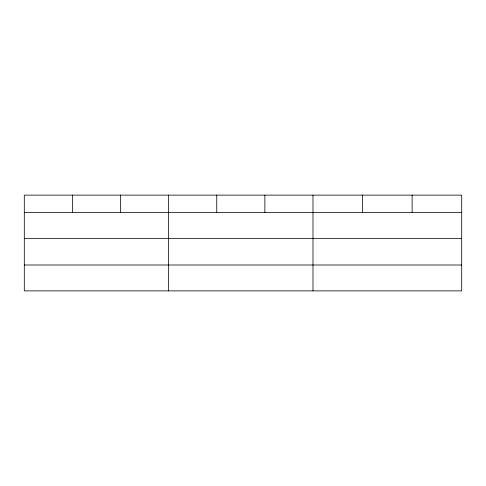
<?xml version="1.0" encoding="UTF-8"?>
<svg xmlns="http://www.w3.org/2000/svg" width="486" height="486" viewBox="0 0 486 486"><rect width="100%" height="100%" fill="white"/><g stroke="black" fill="none" stroke-linecap="round" stroke-linejoin="round"><path stroke-width="0.73" d="M461.7 238.353L461.7 195.123L24.3 195.123L24.3 290.877L461.7 290.877L461.7 238.353L24.3 238.353M24.3 212.485L461.7 212.485M24.3 265.004L461.7 265.004M412.128 195.123L412.128 212.485M362.556 195.123L362.556 212.485M312.984 195.123L312.984 290.877M264.87 195.123L264.87 212.485M216.756 195.123L216.756 212.485M168.642 195.123L168.642 290.877M120.528 195.123L120.528 212.485M72.414 195.123L72.414 212.485"/></g></svg>
